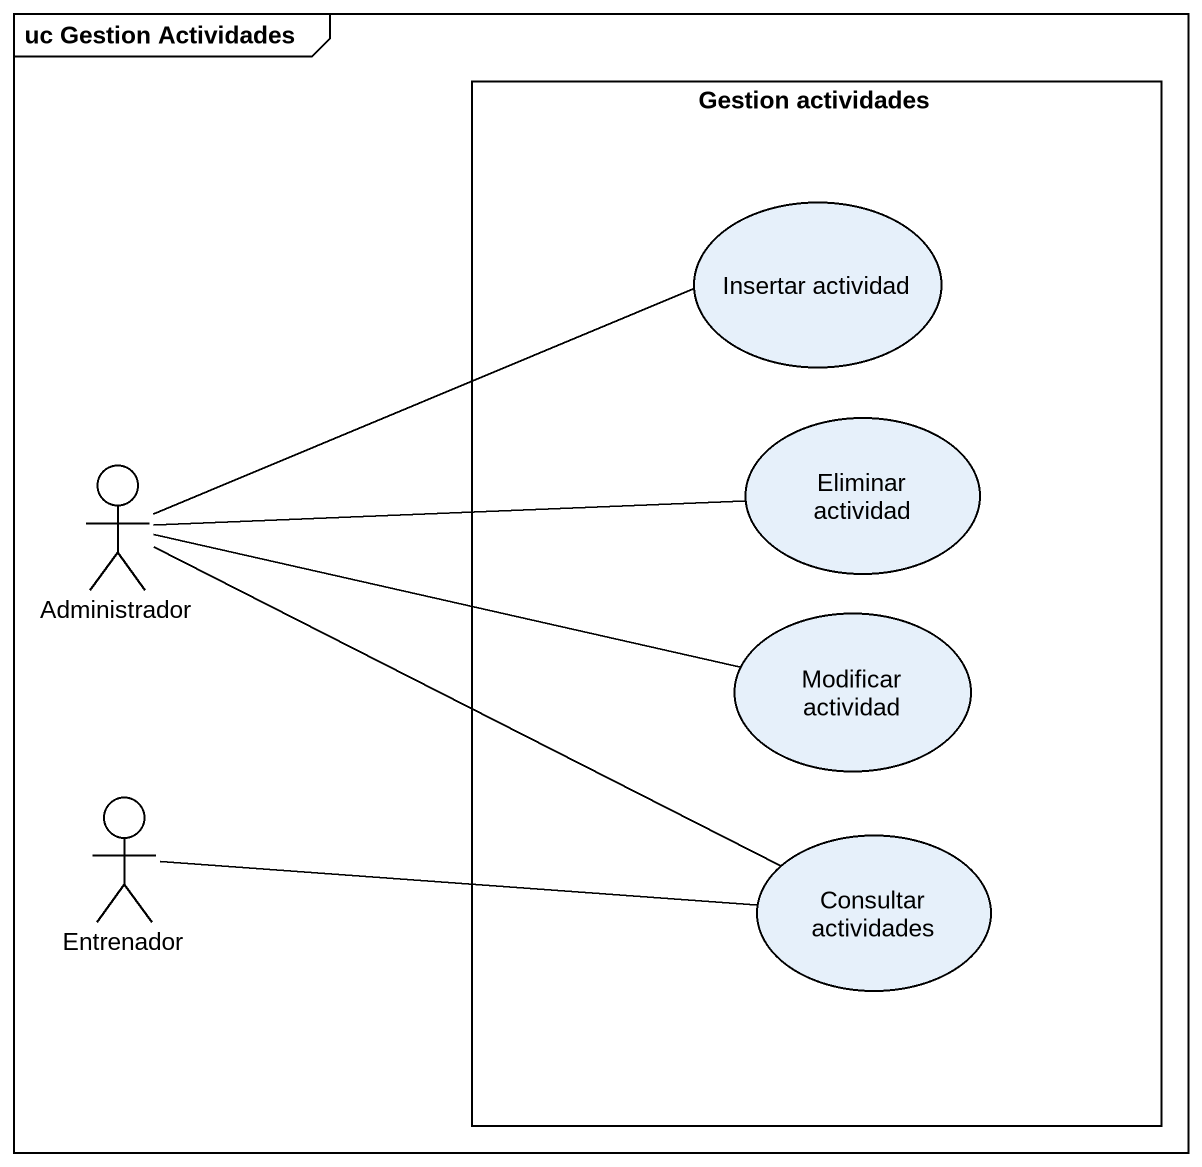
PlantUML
@startuml
mainframe uc Gestion Actividades
rectangle "Gestion actividades" as Gestion_actividades {
  usecase "Insertar actividad" as Insertar_actividad
  usecase "Eliminar actividad" as Eliminar_actividad
  usecase "Modificar actividad" as Modificar_actividad
  usecase "Consultar actividades" as Consultar_actividades
}
actor Administrador
actor Entrenador
Administrador -right- Insertar_actividad
Administrador -right- Eliminar_actividad
Administrador -right- Modificar_actividad
Administrador -right- Consultar_actividades
Entrenador -right- Consultar_actividades
@enduml
